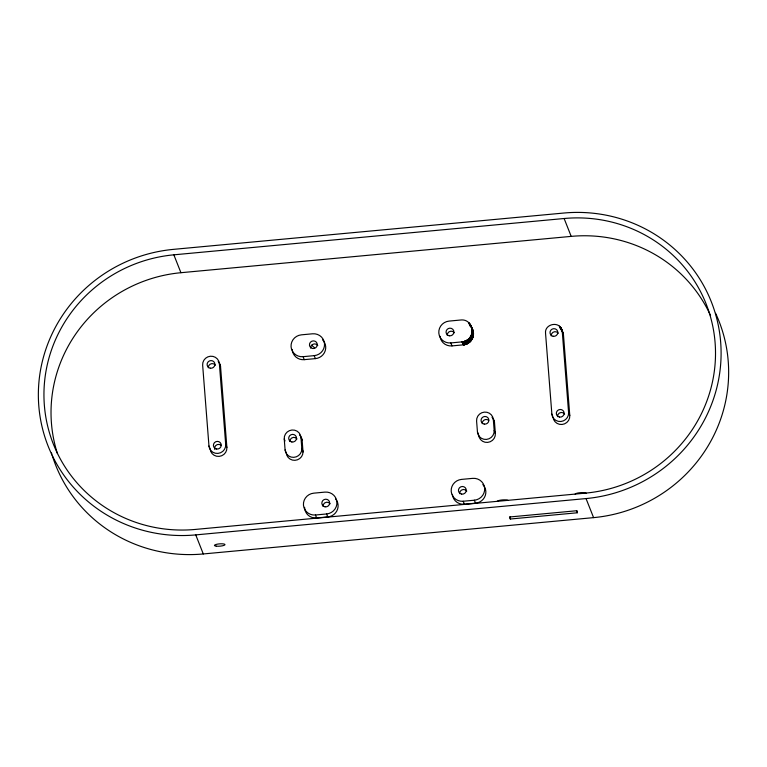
<?xml version="1.0" encoding="UTF-8"?>
<svg xmlns="http://www.w3.org/2000/svg" width="767" height="767" viewBox="0 0 767 767"><rect width="100%" height="100%" fill="white"/><g stroke="black" fill="none" stroke-linecap="round" stroke-linejoin="round"><path stroke-width="1.15" d="M440.028 336.31A11.227 10.93 -21.6 0 0 452.003 345.907L463.163 344.862C470.229 344.479 475.588 336.464 472.75 329.848M450.823 342.926L461.983 341.89C476.317 341.44 474.629 317.979 460.267 320.05L449.117 321.085A11.227 10.93 -21.6 0 0 438.82 333.041A11.227 10.93 -21.6 0 0 450.823 342.926L452.003 345.907M473.488 334.057L472.309 330.692M472.299 331.171L473.469 334.345M473.412 335.016L472.251 331.843M472.223 332.13L473.364 335.39M472.156 332.6L473.316 335.678M473.258 335.956L472.117 332.792M473.172 336.329L472.06 333.07M471.973 333.453L473.124 336.521M473.047 336.799L471.926 333.635M472.808 337.528L471.695 334.374M471.59 334.642L472.74 337.71M472.664 337.892L471.523 334.824M471.446 334.997L472.587 338.065M471.168 335.62L472.299 338.678M470.986 335.956L472.079 339.11M470.852 336.214L471.983 339.273M470.487 336.79L471.667 339.771M471.561 339.934L470.439 336.876M470.324 337.029L471.456 340.088M471.226 340.404L470.104 337.346M469.979 337.499L471.101 340.558M469.864 337.653L471.043 340.634M470.861 340.855L469.797 337.729M470.727 341.008L469.682 337.883M469.155 338.458L470.334 341.44M469.02 338.592L470.2 341.574M468.666 338.937L469.768 341.977M469.404 342.293L468.292 339.254M469.251 342.418L468.148 339.378L469.174 342.475M467.602 339.791L468.781 342.772L467.755 339.676M466.863 340.28L468.043 343.252M466.269 340.615L467.448 343.587M467.093 343.769L466.01 340.749M466.739 343.932L465.655 340.912L466.652 343.971M465.205 341.104L466.47 344.047L465.387 341.027M464.84 341.248L466.106 344.191L464.744 341.277M463.623 341.612L464.888 344.565M463.143 341.718L464.418 344.68M464.227 344.719L463.047 341.737M462.654 341.804L463.939 344.767M463.738 344.795L462.559 341.814M173.85 254.826L564.119 218.509A141.138 137.408 -21.6 0 1 715.103 342.753A141.138 137.408 -21.6 0 1 585.604 493.114L195.336 529.431A141.138 137.408 -21.6 0 1 44.352 405.187A141.138 137.408 -21.6 0 1 173.85 254.826L180.926 272.707A141.138 137.408 -21.6 0 0 57.439 453.604M180.926 272.707L571.194 236.38A141.138 137.408 -21.6 0 1 710.549 315.544M303.07 356.674L314.221 355.639A11.227 10.93 -21.6 0 0 324.518 343.683A11.227 10.93 -21.6 0 0 312.514 333.798L301.364 334.843A11.227 10.93 -21.6 0 0 291.067 346.799A11.227 10.93 -21.6 0 0 303.07 356.674L304.25 359.656L315.4 358.62A11.227 10.93 -21.6 0 0 323.319 340.73M315.458 514.993L326.608 513.957A11.227 10.93 -21.6 0 0 336.905 502.002A11.227 10.93 -21.6 0 0 324.901 492.117L313.751 493.162A11.227 10.93 -21.6 0 0 303.454 505.117A11.227 10.93 -21.6 0 0 315.458 514.993L316.637 517.974L327.787 516.939A11.227 10.93 -21.6 0 0 335.582 498.905M463.21 501.244L474.361 500.209A11.227 10.93 -21.6 0 0 484.658 488.253A11.227 10.93 -21.6 0 0 472.654 478.368L461.504 479.404A11.227 10.93 -21.6 0 0 451.207 491.359A11.227 10.93 -21.6 0 0 463.21 501.244L464.39 504.226L475.54 503.181A11.227 10.93 -21.6 0 0 483.574 485.444M195.748 534.896L586.036 498.569A146.746 142.873 -21.6 0 0 720.673 342.235A146.746 142.873 -21.6 0 0 563.707 213.044L173.409 249.371A146.746 142.873 -21.6 0 0 38.781 405.705A146.746 142.873 -21.6 0 0 195.748 534.896L203.293 553.956L593.591 517.629A146.746 142.873 -21.6 0 0 715.611 313.291M577.206 512.787L576.41 510.764L509.499 516.996L510.304 519.019L577.206 512.787L577.033 510.611M561.722 329.369C558.568 320.779 544.388 324.192 545.548 333.281L551.866 414.084L552.652 416.069M311.575 345.255L314.547 347.7M468.771 322.83L470.094 325.937M468.915 322.955L470.229 326.071M561.032 329.57L561.626 330.203M469.251 323.291L470.238 325.486M469.893 324L470.976 326.368M561.847 330.481L562.901 332.341M471.312 327.279L472.721 329.762M564.119 218.509L571.194 236.38M561.549 328.976L563.448 334.565L569.776 415.503A8.418 8.197 -21.6 0 1 562.058 424.467A8.418 8.197 -21.6 0 1 553.045 417.056M560.993 327.969L563.371 333.99M560.619 327.451L562.259 331.517L568.596 412.521L569.776 415.503M562.201 331.085L563.448 334.633M560.303 327.058L561.76 330.376M562.278 331.728L563.457 334.709M560.111 326.847L561.434 329.983M559.757 326.493L560.639 328.583M559.373 326.167L560.552 329.139M586.036 498.569L593.591 517.629M471.187 326.004L473.057 330.75M470.622 325.007L473.306 331.775M470.248 324.451L471.753 327.902M472.146 328.89L473.431 332.619M472.261 329.743L473.469 333.099M469.644 323.712L470.948 326.838M472.299 330.213L473.488 333.578M472.29 331.459L473.44 334.728M471.839 333.913L472.99 336.981M471.782 334.096L472.903 337.259M471.369 335.179L472.472 338.333M471.254 335.438L472.386 338.506M471.082 335.793L472.213 338.851M470.746 336.377L471.878 339.445M470.65 336.55L471.772 339.608M470.219 337.192L471.341 340.251M469.548 338.026L470.67 341.075M469.423 338.17L470.535 341.229M469.289 338.314L470.401 341.363M468.944 338.669L470.056 341.708M468.81 338.803L469.912 341.842M468.522 339.062L469.701 342.044M468.445 339.129L469.548 342.168M467.918 339.56L469.02 342.6M467.525 339.848L468.618 342.887M467.362 339.963L468.455 342.993M468.378 343.05L467.199 340.069L468.215 343.156M466.777 340.327L467.956 343.309M466.7 340.375L467.793 343.405M466.528 340.471L467.707 343.453M466.441 340.519L467.534 343.549M466.096 340.701L467.276 343.683M465.828 340.836L466.921 343.856M465.023 341.181L466.288 344.124M465.828 344.287L464.562 341.344L465.646 344.354M464.275 341.43L465.55 344.383M464.093 341.488L465.368 344.441M463.997 341.516L465.176 344.498M463.805 341.564L465.08 344.517M463.527 341.631L464.706 344.613M463.335 341.679L464.61 344.632M462.856 341.775L464.131 344.738M478.244 433.988L477.457 432.003L476.595 421.083A8.418 8.197 -21.6 0 1 484.322 412.119A8.418 8.197 -21.6 0 1 493.325 419.53L494.504 422.512L495.357 433.432A8.418 8.197 -21.6 0 1 487.639 442.396A8.418 8.197 -21.6 0 1 478.637 434.985M462.367 341.842L463.642 344.814M463.45 344.834L461.983 341.89M493.325 419.53L494.178 430.45L495.357 433.432M474.361 500.209L475.54 503.181M314.221 355.639L315.4 358.62M300.971 437.43L302.15 440.411L303.023 451.974A8.418 8.197 -21.6 0 1 294.95 460.325A8.418 8.197 -21.6 0 1 286.273 452.885L285.094 449.913L284.241 438.992A8.418 8.197 -21.6 0 1 291.959 430.019A8.418 8.197 -21.6 0 1 300.971 437.43L301.843 449.002A8.418 8.197 -21.6 0 1 293.771 457.343A8.418 8.197 -21.6 0 1 285.094 449.913M301.824 448.35L303.023 451.619M301.843 448.714L303.023 451.974M326.608 513.957L327.787 516.939M284.241 438.992L285.027 440.977M219.372 363.644L220.551 366.626L226.879 447.42A8.418 8.197 -21.6 0 1 219.151 456.384A8.418 8.197 -21.6 0 1 210.148 448.973L208.969 446.001L202.651 365.197A8.418 8.197 -21.6 0 1 210.369 356.233A8.418 8.197 -21.6 0 1 219.372 363.644L225.699 444.438L226.879 447.42M561.751 329.436L562.173 330.941M510.132 516.833L510.304 519.019M203.293 553.956A146.746 142.873 -21.6 0 1 52.194 455.339M51.83 454.15A146.746 142.873 -21.6 0 1 51.475 452.952M304.25 359.656A11.227 10.93 -21.6 0 1 292.227 349.397M310.645 348.065A3.931 3.825 -21.6 0 1 317.778 345.476M323.032 506.383A3.931 3.825 -21.6 0 1 330.165 503.794M447.247 335.352A3.931 3.825 -21.6 0 1 454.38 332.763M459.634 493.67A3.931 3.825 -21.6 0 1 466.767 491.081M316.637 517.974A11.227 10.93 -21.6 0 1 304.604 507.332M492.807 418.178A8.418 8.197 -21.6 0 1 494.504 422.512M492.031 417.325A8.418 8.197 -21.6 0 1 492.337 417.632M464.39 504.226A11.227 10.93 -21.6 0 1 452.386 494.341M322.543 339.886A11.227 10.93 -21.6 0 1 322.811 340.155M482.817 484.591A11.227 10.93 -21.6 0 1 483.335 485.156M218.183 361.535A8.418 8.197 -21.6 0 1 220.551 366.626M300.271 435.857A8.418 8.197 -21.6 0 1 302.15 440.411M299.513 435.081A8.418 8.197 -21.6 0 1 299.724 435.282M494.178 430.45A8.418 8.197 -21.6 0 1 486.46 439.414A8.418 8.197 -21.6 0 1 477.457 432.003M482.242 423.652A3.931 3.825 -21.6 0 1 488.694 420.326M551.185 335.85A3.931 3.825 -21.6 0 1 558.318 333.262M557.513 416.644A3.931 3.825 -21.6 0 1 564.646 414.055M208.288 367.767A3.931 3.825 -21.6 0 1 215.422 365.178M214.818 449.539A3.931 3.825 -21.6 0 1 221.059 445.234M289.878 441.552A3.931 3.825 -21.6 0 1 297.011 438.964M225.699 444.438A8.418 8.197 -21.6 0 1 217.972 453.402A8.418 8.197 -21.6 0 1 208.969 446.001M568.596 412.521A8.418 8.197 -21.6 0 1 560.878 421.495A8.418 8.197 -21.6 0 1 551.866 414.084M497.102 501.369A5.609 1.227 -4.5 0 1 502.452 499.921A5.609 1.227 -4.5 0 1 508.109 500.467M575.164 494.101A5.609 1.227 -4.5 0 1 580.619 492.644A5.609 1.227 -4.5 0 1 586.209 493.248M312.648 348.506A3.931 3.825 -21.6 0 0 317.068 343.376A3.931 3.825 -21.6 0 0 310.395 342.274A3.931 3.825 -21.6 0 0 312.648 348.506M461.638 494.111A3.931 3.825 -21.6 0 0 466.048 488.982A3.931 3.825 -21.6 0 0 459.385 487.879A3.931 3.825 -21.6 0 0 461.638 494.111M325.035 506.824A3.931 3.825 -21.6 0 0 329.446 501.695A3.931 3.825 -21.6 0 0 322.782 500.592A3.931 3.825 -21.6 0 0 325.035 506.824M216.284 546.162A5.331 1.17 -4.5 0 0 224.942 544.829A5.331 1.17 -4.5 0 0 217.905 544.052A5.331 1.17 -4.5 0 0 216.284 546.162M291.882 441.993A3.931 3.825 -21.6 0 0 296.292 436.874A3.931 3.825 -21.6 0 0 289.629 435.771A3.931 3.825 -21.6 0 0 291.882 441.993M484.245 424.093A3.931 3.825 -21.6 0 0 488.656 418.964A3.931 3.825 -21.6 0 0 481.992 417.862A3.931 3.825 -21.6 0 0 484.245 424.093M449.251 335.793A3.931 3.825 -21.6 0 0 453.671 330.663A3.931 3.825 -21.6 0 0 446.998 329.561A3.931 3.825 -21.6 0 0 449.251 335.793M210.292 368.208A3.931 3.825 -21.6 0 0 214.702 363.079A3.931 3.825 -21.6 0 0 208.039 361.976A3.931 3.825 -21.6 0 0 210.292 368.208M216.61 449.002A3.931 3.825 -21.6 0 0 221.021 443.882A3.931 3.825 -21.6 0 0 214.357 442.77A3.931 3.825 -21.6 0 0 216.61 449.002M553.189 336.291A3.931 3.825 -21.6 0 0 557.609 331.162A3.931 3.825 -21.6 0 0 550.946 330.059A3.931 3.825 -21.6 0 0 553.189 336.291M559.507 417.085A3.931 3.825 -21.6 0 0 563.927 411.965A3.931 3.825 -21.6 0 0 557.264 410.853A3.931 3.825 -21.6 0 0 559.507 417.085"/></g></svg>
